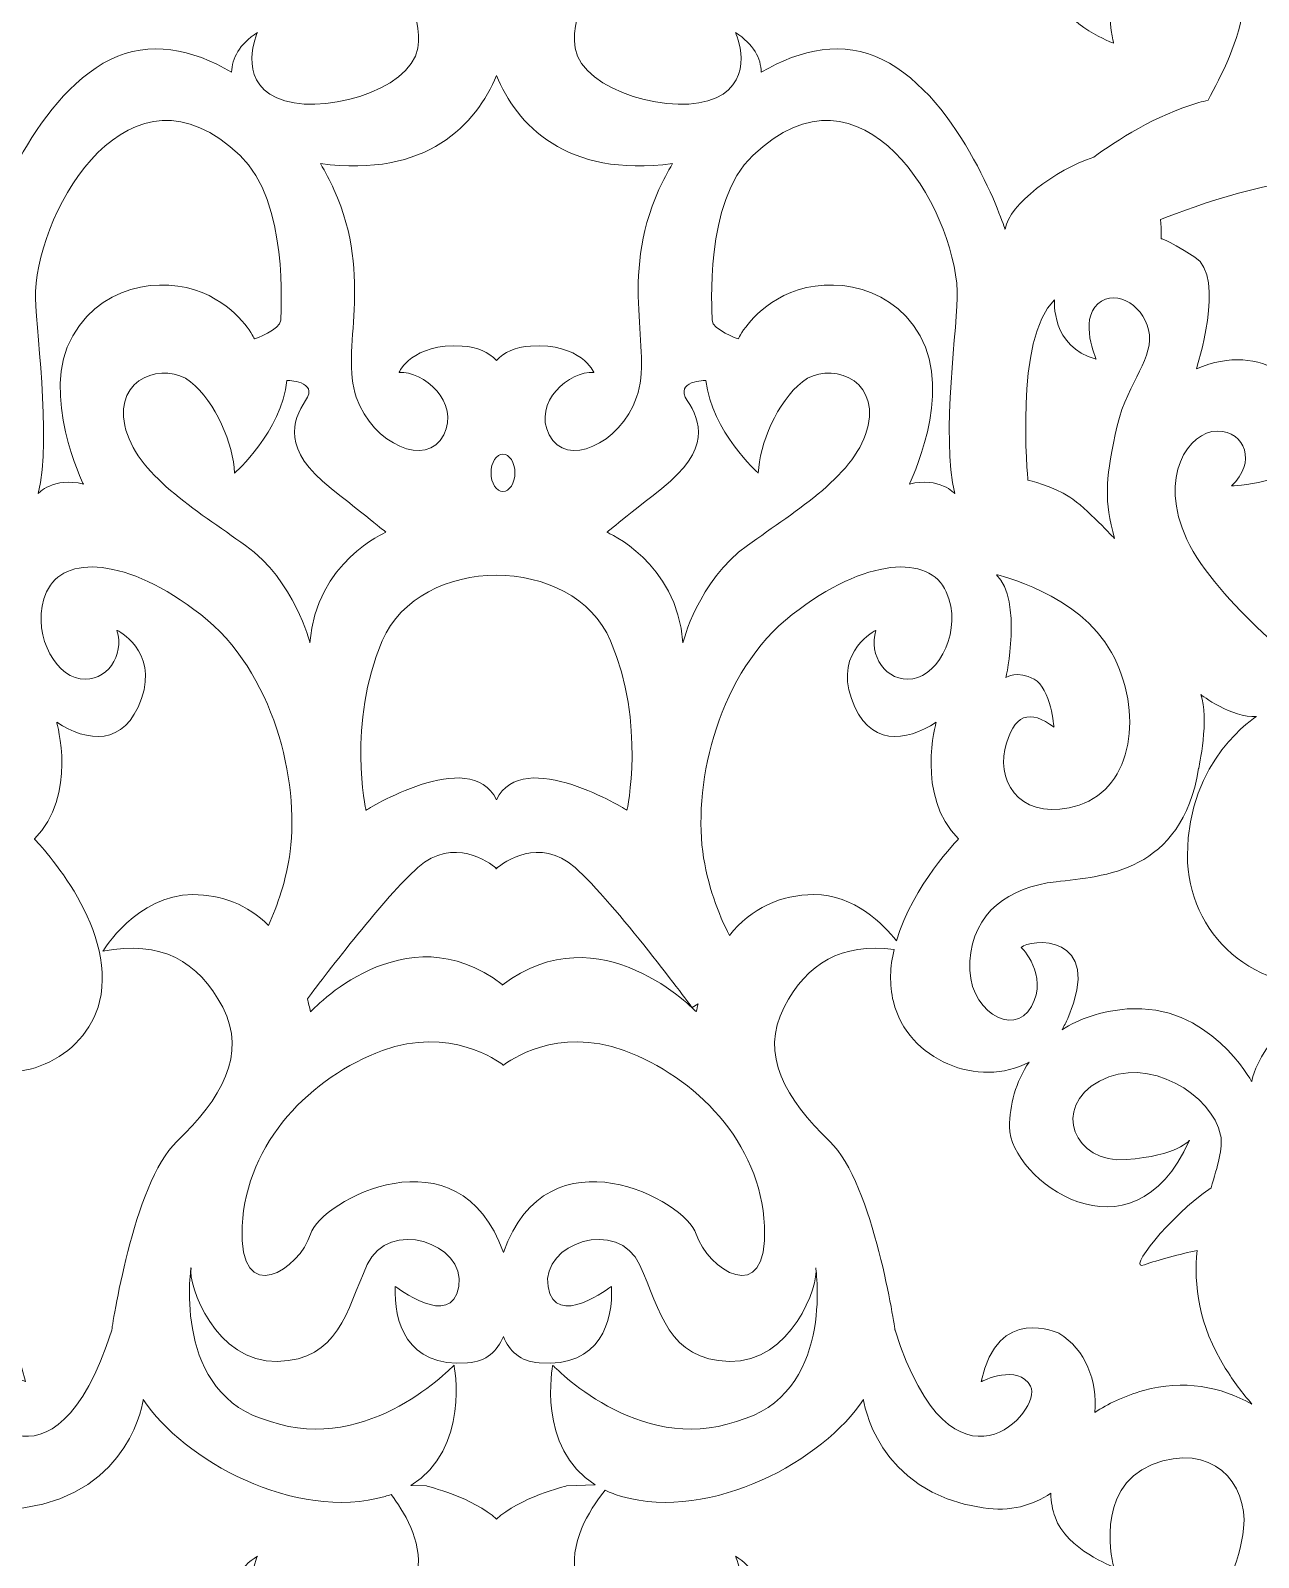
# Model space of a CAD drawing. Header units: centimetres. Extents: x -27.5 to -15.8, y -2.4 to 9.5.
# Drawn here: x -19.172 to -17.437, y 5.765 to 7.922 of the extents above; entities that cross this region are included whole.
import ezdxf

# ---------------------------------------------------------------- set-up
doc = ezdxf.new("R2010")
doc.units = ezdxf.units.CM
doc.header["$MEASUREMENT"] = 0
doc.layers.add('layer 1', color=7, linetype='Continuous')

msp = doc.modelspace()

# ---------------------------------------------------------------- linework, layer by layer
at = {"layer": 'layer 1', "color": 7, "lineweight": 9}
for points, knots in [([(-15.79741, -2.43716), (-15.79741, -2.43716), (-21.40076, -2.43716), (-21.40076, -2.43716), (-21.40076, -2.43716), (-21.40076, -2.43716), (-21.40076, 9.5), (-21.40076, 9.5), (-21.40076, 9.5), (-21.40076, 9.5), (-15.79741, 9.5), (-15.79741, 9.5), (-15.79741, 9.5), (-15.79741, 9.5), (-15.79741, -2.43716), (-15.79741, -2.43716)], [0, 0, 0, 0, 0.2, 0.2, 0.2, 0.2, 0.4, 0.4, 0.4, 0.4, 0.6, 0.6, 0.6, 0.6, 1, 1, 1, 1]), ([(-18.66862, 8.01401), (-18.6536, 7.99615), (-18.61714, 7.94689), (-18.62509, 7.89762), (-18.62509, 7.89762), (-18.63504, 7.83591), (-18.7669, 7.80064), (-18.82413, 7.82709), (-18.82413, 7.82709), (-18.88137, 7.85354), (-18.8515, 7.91967), (-18.8515, 7.91967), (-18.8515, 7.91967), (-18.87737, 7.90289), (-18.88739, 7.88329), (-18.88796, 7.86336), (-18.88796, 7.86336), (-18.94348, 7.89678), (-19.00474, 7.90842), (-19.0588, 7.88167), (-19.0588, 7.88167), (-19.17182, 7.82581), (-19.23227, 7.64186), (-19.23227, 7.64186), (-19.23227, 7.64186), (-19.2385, 7.67693), (-19.30256, 7.72515), (-19.35765, 7.74364), (-19.35765, 7.74364), (-19.38905, 7.76659), (-19.44534, 7.80308), (-19.50589, 7.82048), (-19.50589, 7.82048), (-19.51028, 7.82173), (-19.51467, 7.82292), (-19.51916, 7.82407), (-19.51916, 7.82407), (-19.53703, 7.85741), (-19.56453, 7.90998), (-19.56934, 7.95875), (-19.56934, 7.95875), (-19.57573, 8.02317), (-19.52384, 8.08237), (-19.43997, 8.04888), (-19.43997, 8.04888), (-19.3561, 8.01541), (-19.38564, 7.90453), (-19.38564, 7.90453), (-19.38564, 7.90453), (-19.38564, 7.90453), (-19.31954, 7.92808), (-19.30286, 7.97492), (-19.30286, 7.97492), (-19.29699, 7.99139), (-19.29456, 8.01381), (-19.29957, 8.03756), (-19.29957, 8.03756), (-19.27239, 8.00779), (-19.2323, 7.98962), (-19.18166, 7.99696), (-19.18166, 7.99696), (-19.02989, 8.01902), (-19.01269, 8.1503), (-19.01269, 8.1503), (-19.01269, 8.1503), (-18.95683, 8.06464), (-18.79785, 7.97711), (-18.67111, 8.01326), (-18.67111, 8.01326), (-18.67026, 8.0135), (-18.66945, 8.01376), (-18.66862, 8.01401)], [0, 0, 0, 0, 0.0526316, 0.0526316, 0.0526316, 0.0526316, 0.1052632, 0.1052632, 0.1052632, 0.1052632, 0.1578947, 0.1578947, 0.1578947, 0.1578947, 0.2105263, 0.2105263, 0.2105263, 0.2105263, 0.2631579, 0.2631579, 0.2631579, 0.2631579, 0.3157895, 0.3157895, 0.3157895, 0.3157895, 0.3684211, 0.3684211, 0.3684211, 0.3684211, 0.4210526, 0.4210526, 0.4210526, 0.4210526, 0.4736842, 0.4736842, 0.4736842, 0.4736842, 0.5263158, 0.5263158, 0.5263158, 0.5263158, 0.5789474, 0.5789474, 0.5789474, 0.5789474, 0.6315789, 0.6315789, 0.6315789, 0.6315789, 0.6842105, 0.6842105, 0.6842105, 0.6842105, 0.7368421, 0.7368421, 0.7368421, 0.7368421, 0.7894737, 0.7894737, 0.7894737, 0.7894737, 0.8421053, 0.8421053, 0.8421053, 0.8421053, 0.8947368, 0.8947368, 0.8947368, 0.8947368, 1, 1, 1, 1]), ([(-17.73061, 8.01806), (-17.73145, 8.00174), (-17.72899, 7.98679), (-17.72476, 7.97492), (-17.72476, 7.97492), (-17.70807, 7.92808), (-17.64199, 7.90453), (-17.64199, 7.90453), (-17.64199, 7.90453), (-17.64199, 7.90453), (-17.67151, 8.01541), (-17.58764, 8.04888), (-17.58764, 8.04888), (-17.50379, 8.08237), (-17.4519, 8.02317), (-17.45827, 7.95875), (-17.45827, 7.95875), (-17.4631, 7.90998), (-17.49057, 7.85741), (-17.50846, 7.82407), (-17.50846, 7.82407), (-17.51294, 7.82292), (-17.51736, 7.82173), (-17.52172, 7.82048), (-17.52172, 7.82048), (-17.5823, 7.80308), (-17.63855, 7.76659), (-17.66997, 7.74364), (-17.66997, 7.74364), (-17.72506, 7.72515), (-17.78909, 7.67693), (-17.79534, 7.64186), (-17.79534, 7.64186), (-17.79534, 7.64186), (-17.8558, 7.82581), (-17.96883, 7.88167), (-17.96883, 7.88167), (-18.02288, 7.90842), (-18.08413, 7.89678), (-18.13967, 7.86336), (-18.13967, 7.86336), (-18.14024, 7.88329), (-18.15026, 7.90289), (-18.17611, 7.91967), (-18.17611, 7.91967), (-18.17611, 7.91967), (-18.14626, 7.85354), (-18.20348, 7.82709), (-18.20348, 7.82709), (-18.26071, 7.80064), (-18.3926, 7.83591), (-18.40255, 7.89762), (-18.40255, 7.89762), (-18.41151, 7.9533), (-18.36379, 8.00896), (-18.35437, 8.01932), (-18.35437, 8.01932), (-18.34891, 8.01705), (-18.34311, 8.01502), (-18.33693, 8.01326), (-18.33693, 8.01326), (-18.21018, 7.97711), (-18.05121, 8.06464), (-17.99535, 8.1503), (-17.99535, 8.1503), (-17.99535, 8.1503), (-17.97815, 8.01902), (-17.82638, 7.99696), (-17.82638, 7.99696), (-17.78809, 7.99141), (-17.75583, 8.00045), (-17.73061, 8.01806)], [0, 0, 0, 0, 0.0526316, 0.0526316, 0.0526316, 0.0526316, 0.1052632, 0.1052632, 0.1052632, 0.1052632, 0.1578947, 0.1578947, 0.1578947, 0.1578947, 0.2105263, 0.2105263, 0.2105263, 0.2105263, 0.2631579, 0.2631579, 0.2631579, 0.2631579, 0.3157895, 0.3157895, 0.3157895, 0.3157895, 0.3684211, 0.3684211, 0.3684211, 0.3684211, 0.4210526, 0.4210526, 0.4210526, 0.4210526, 0.4736842, 0.4736842, 0.4736842, 0.4736842, 0.5263158, 0.5263158, 0.5263158, 0.5263158, 0.5789474, 0.5789474, 0.5789474, 0.5789474, 0.6315789, 0.6315789, 0.6315789, 0.6315789, 0.6842105, 0.6842105, 0.6842105, 0.6842105, 0.7368421, 0.7368421, 0.7368421, 0.7368421, 0.7894737, 0.7894737, 0.7894737, 0.7894737, 0.8421053, 0.8421053, 0.8421053, 0.8421053, 0.8947368, 0.8947368, 0.8947368, 0.8947368, 1, 1, 1, 1]), ([(-18.8185, 7.5132), (-18.81848, 7.52689), (-18.8068, 7.67973), (-18.87589, 7.7458), (-18.87589, 7.7458), (-19.03118, 7.89426), (-19.15997, 7.67243), (-19.16476, 7.55382), (-19.16476, 7.55382), (-19.16645, 7.51193), (-19.14112, 7.34733), (-19.16138, 7.26802), (-19.16138, 7.26802), (-19.16138, 7.26802), (-19.13944, 7.29197), (-19.09719, 7.28149), (-19.09719, 7.28149), (-19.09719, 7.28149), (-19.15969, 7.40867), (-19.11238, 7.49098), (-19.11238, 7.49098), (-19.0651, 7.57328), (-18.96881, 7.57328), (-18.91982, 7.54784), (-18.91982, 7.54784), (-18.87083, 7.52241), (-18.85563, 7.48649), (-18.85563, 7.48649), (-18.85563, 7.48649), (-18.85563, 7.48649), (-18.81854, 7.49951), (-18.8185, 7.5132)], [0, 0, 0, 0, 0.1111111, 0.1111111, 0.1111111, 0.1111111, 0.2222222, 0.2222222, 0.2222222, 0.2222222, 0.3333333, 0.3333333, 0.3333333, 0.3333333, 0.4444444, 0.4444444, 0.4444444, 0.4444444, 0.5555556, 0.5555556, 0.5555556, 0.5555556, 0.6666667, 0.6666667, 0.6666667, 0.6666667, 0.7777778, 0.7777778, 0.7777778, 0.7777778, 1, 1, 1, 1]), ([(-18.20911, 7.5132), (-18.20914, 7.52689), (-18.22083, 7.67973), (-18.15172, 7.7458), (-18.15172, 7.7458), (-17.99645, 7.89426), (-17.86765, 7.67243), (-17.86286, 7.55382), (-17.86286, 7.55382), (-17.8612, 7.51193), (-17.88651, 7.34733), (-17.86625, 7.26802), (-17.86625, 7.26802), (-17.86625, 7.26802), (-17.88821, 7.29197), (-17.93045, 7.28149), (-17.93045, 7.28149), (-17.93045, 7.28149), (-17.86792, 7.40867), (-17.91523, 7.49098), (-17.91523, 7.49098), (-17.96253, 7.57328), (-18.0588, 7.57328), (-18.10778, 7.54784), (-18.10778, 7.54784), (-18.1568, 7.52241), (-18.17198, 7.48649), (-18.17198, 7.48649), (-18.17198, 7.48649), (-18.17198, 7.48649), (-18.20908, 7.49951), (-18.20911, 7.5132)], [0, 0, 0, 0, 0.1111111, 0.1111111, 0.1111111, 0.1111111, 0.2222222, 0.2222222, 0.2222222, 0.2222222, 0.3333333, 0.3333333, 0.3333333, 0.3333333, 0.4444444, 0.4444444, 0.4444444, 0.4444444, 0.5555556, 0.5555556, 0.5555556, 0.5555556, 0.6666667, 0.6666667, 0.6666667, 0.6666667, 0.7777778, 0.7777778, 0.7777778, 0.7777778, 1, 1, 1, 1]), ([(-18.51382, 7.85892), (-18.54184, 7.78988), (-18.61219, 7.71391), (-18.76257, 7.73444), (-18.76257, 7.73444), (-18.75545, 7.72245), (-18.74902, 7.71019), (-18.74341, 7.69775), (-18.74341, 7.69775), (-18.68557, 7.56969), (-18.73552, 7.4719), (-18.71187, 7.40438), (-18.71187, 7.40438), (-18.68819, 7.33687), (-18.61197, 7.30427), (-18.58834, 7.35083), (-18.58834, 7.35083), (-18.56468, 7.39741), (-18.61723, 7.44164), (-18.6514, 7.4393), (-18.6514, 7.4393), (-18.6514, 7.4393), (-18.63301, 7.48122), (-18.56205, 7.47655), (-18.56205, 7.47655), (-18.54049, 7.47514), (-18.52478, 7.46749), (-18.5138, 7.4561), (-18.5138, 7.4561), (-18.50286, 7.46749), (-18.48712, 7.47514), (-18.46558, 7.47655), (-18.46558, 7.47655), (-18.39461, 7.48122), (-18.37623, 7.4393), (-18.37623, 7.4393), (-18.37623, 7.4393), (-18.4104, 7.44164), (-18.46295, 7.39741), (-18.4393, 7.35083), (-18.4393, 7.35083), (-18.41565, 7.30427), (-18.3394, 7.33687), (-18.31577, 7.40438), (-18.31577, 7.40438), (-18.2921, 7.4719), (-18.34205, 7.56969), (-18.28423, 7.69775), (-18.28423, 7.69775), (-18.27861, 7.71019), (-18.27218, 7.72245), (-18.26504, 7.73444), (-18.26504, 7.73444), (-18.41544, 7.71391), (-18.48579, 7.78988), (-18.51382, 7.85892)], [0, 0, 0, 0, 0.0666667, 0.0666667, 0.0666667, 0.0666667, 0.1333333, 0.1333333, 0.1333333, 0.1333333, 0.2, 0.2, 0.2, 0.2, 0.2666667, 0.2666667, 0.2666667, 0.2666667, 0.3333333, 0.3333333, 0.3333333, 0.3333333, 0.4, 0.4, 0.4, 0.4, 0.4666667, 0.4666667, 0.4666667, 0.4666667, 0.5333333, 0.5333333, 0.5333333, 0.5333333, 0.6, 0.6, 0.6, 0.6, 0.6666667, 0.6666667, 0.6666667, 0.6666667, 0.7333333, 0.7333333, 0.7333333, 0.7333333, 0.8, 0.8, 0.8, 0.8, 0.8666667, 0.8666667, 0.8666667, 0.8666667, 1, 1, 1, 1]), ([(-17.40801, 7.44034), (-17.43689, 7.45899), (-17.47763, 7.46471), (-17.52507, 7.44419), (-17.52507, 7.44419), (-17.52507, 7.44419), (-17.48258, 7.57436), (-17.52727, 7.60229), (-17.52727, 7.60229), (-17.57194, 7.63022), (-17.57457, 7.62791), (-17.57457, 7.62791), (-17.57457, 7.62791), (-17.57457, 7.62791), (-17.57434, 7.63933), (-17.57564, 7.65524), (-17.57564, 7.65524), (-17.52161, 7.6769), (-17.41869, 7.713), (-17.32645, 7.71592), (-17.32645, 7.71592), (-17.19397, 7.7201), (-17.00789, 7.65444), (-17.04573, 7.51754), (-17.04573, 7.51754), (-17.08358, 7.38062), (-17.26021, 7.38483), (-17.29962, 7.42115), (-17.29962, 7.42115), (-17.33905, 7.45746), (-17.31236, 7.54336), (-17.31236, 7.54336), (-17.31236, 7.54336), (-17.31236, 7.54336), (-17.39721, 7.51632), (-17.40801, 7.44034)], [0, 0, 0, 0, 0.1, 0.1, 0.1, 0.1, 0.2, 0.2, 0.2, 0.2, 0.3, 0.3, 0.3, 0.3, 0.4, 0.4, 0.4, 0.4, 0.5, 0.5, 0.5, 0.5, 0.6, 0.6, 0.6, 0.6, 0.7, 0.7, 0.7, 0.7, 0.8, 0.8, 0.8, 0.8, 1, 1, 1, 1]), ([(-17.76295, 7.2869), (-17.76295, 7.2869), (-17.78262, 7.48928), (-17.72551, 7.54162), (-17.72551, 7.54162), (-17.72551, 7.54162), (-17.73087, 7.47499), (-17.66661, 7.45778), (-17.66661, 7.45778), (-17.66661, 7.45778), (-17.69087, 7.51258), (-17.66419, 7.53621), (-17.66419, 7.53621), (-17.63752, 7.55984), (-17.59508, 7.53086), (-17.59144, 7.49217), (-17.59144, 7.49217), (-17.58779, 7.45352), (-17.6266, 7.4202), (-17.63993, 7.35145), (-17.63993, 7.35145), (-17.6533, 7.28271), (-17.65534, 7.26054), (-17.64059, 7.20433), (-17.64059, 7.20433), (-17.64059, 7.20433), (-17.68042, 7.24746), (-17.70402, 7.26315), (-17.70402, 7.26315), (-17.72763, 7.27884), (-17.76295, 7.2869), (-17.76295, 7.2869)], [0, 0, 0, 0, 0.1111111, 0.1111111, 0.1111111, 0.1111111, 0.2222222, 0.2222222, 0.2222222, 0.2222222, 0.3333333, 0.3333333, 0.3333333, 0.3333333, 0.4444444, 0.4444444, 0.4444444, 0.4444444, 0.5555556, 0.5555556, 0.5555556, 0.5555556, 0.6666667, 0.6666667, 0.6666667, 0.6666667, 0.7777778, 0.7777778, 0.7777778, 0.7777778, 1, 1, 1, 1]), ([(-18.6699, 7.21338), (-18.6699, 7.21338), (-18.76873, 7.17153), (-18.77731, 7.05734), (-18.77731, 7.05734), (-18.77731, 7.05734), (-18.79851, 7.14454), (-18.86852, 7.19484), (-18.86852, 7.19484), (-18.93854, 7.24513), (-19.02371, 7.29542), (-19.03884, 7.36414), (-19.03884, 7.36414), (-19.05397, 7.43288), (-18.98206, 7.45469), (-18.9461, 7.42617), (-18.9461, 7.42617), (-18.91015, 7.39769), (-18.88555, 7.33734), (-18.88365, 7.29711), (-18.88365, 7.29711), (-18.88365, 7.29711), (-18.81741, 7.35576), (-18.80984, 7.42786), (-18.80984, 7.42786), (-18.80984, 7.42786), (-18.76442, 7.42786), (-18.78336, 7.39936), (-18.78336, 7.39936), (-18.80227, 7.37085), (-18.81741, 7.33063), (-18.7474, 7.27531), (-18.7474, 7.27531), (-18.67739, 7.21998), (-18.6699, 7.21338), (-18.6699, 7.21338)], [0, 0, 0, 0, 0.1, 0.1, 0.1, 0.1, 0.2, 0.2, 0.2, 0.2, 0.3, 0.3, 0.3, 0.3, 0.4, 0.4, 0.4, 0.4, 0.5, 0.5, 0.5, 0.5, 0.6, 0.6, 0.6, 0.6, 0.7, 0.7, 0.7, 0.7, 0.8, 0.8, 0.8, 0.8, 1, 1, 1, 1]), ([(-18.35772, 7.21338), (-18.35772, 7.21338), (-18.2589, 7.17153), (-18.25031, 7.05734), (-18.25031, 7.05734), (-18.25031, 7.05734), (-18.22914, 7.14454), (-18.15911, 7.19484), (-18.15911, 7.19484), (-18.08909, 7.24513), (-18.00394, 7.29542), (-17.9888, 7.36414), (-17.9888, 7.36414), (-17.97366, 7.43288), (-18.04556, 7.45469), (-18.0815, 7.42617), (-18.0815, 7.42617), (-18.11747, 7.39769), (-18.14206, 7.33734), (-18.14397, 7.29711), (-18.14397, 7.29711), (-18.14397, 7.29711), (-18.21021, 7.35576), (-18.21779, 7.42786), (-18.21779, 7.42786), (-18.21779, 7.42786), (-18.2632, 7.42786), (-18.24427, 7.39936), (-18.24427, 7.39936), (-18.22535, 7.37085), (-18.21021, 7.33063), (-18.28024, 7.27531), (-18.28024, 7.27531), (-18.35024, 7.21998), (-18.35772, 7.21338), (-18.35772, 7.21338)], [0, 0, 0, 0, 0.1, 0.1, 0.1, 0.1, 0.2, 0.2, 0.2, 0.2, 0.3, 0.3, 0.3, 0.3, 0.4, 0.4, 0.4, 0.4, 0.5, 0.5, 0.5, 0.5, 0.6, 0.6, 0.6, 0.6, 0.7, 0.7, 0.7, 0.7, 0.8, 0.8, 0.8, 0.8, 1, 1, 1, 1]), ([(-16.91152, 7.21684), (-16.92846, 7.21443), (-16.94669, 7.21042), (-16.96621, 7.20465), (-16.96621, 7.20465), (-17.12089, 7.15898), (-17.12247, 7.04971), (-17.12247, 6.9698), (-17.12247, 6.9698), (-17.12247, 6.9698), (-17.22129, 7.06686), (-17.35664, 7.00787), (-17.35664, 7.00787), (-17.35664, 7.00787), (-17.49678, 7.11438), (-17.5384, 7.20324), (-17.5384, 7.20324), (-17.58004, 7.29207), (-17.53569, 7.35631), (-17.49552, 7.35631), (-17.49552, 7.35631), (-17.45538, 7.35631), (-17.44002, 7.31131), (-17.47544, 7.27892), (-17.47544, 7.27892), (-17.47544, 7.27892), (-17.38541, 7.27983), (-17.36603, 7.33497), (-17.36603, 7.33497), (-17.31323, 7.28464), (-17.22349, 7.25604), (-17.16449, 7.27595), (-17.16449, 7.27595), (-17.07825, 7.30507), (-17.01665, 7.42693), (-17.01665, 7.42693), (-17.01665, 7.42693), (-17.02929, 7.32178), (-16.9761, 7.24149), (-16.91152, 7.21684)], [0, 0, 0, 0, 0.0909091, 0.0909091, 0.0909091, 0.0909091, 0.1818182, 0.1818182, 0.1818182, 0.1818182, 0.2727273, 0.2727273, 0.2727273, 0.2727273, 0.3636364, 0.3636364, 0.3636364, 0.3636364, 0.4545455, 0.4545455, 0.4545455, 0.4545455, 0.5454545, 0.5454545, 0.5454545, 0.5454545, 0.6363636, 0.6363636, 0.6363636, 0.6363636, 0.7272727, 0.7272727, 0.7272727, 0.7272727, 0.8181818, 0.8181818, 0.8181818, 0.8181818, 1, 1, 1, 1]), ([(-18.50456, 7.27096), (-18.51386, 7.27096), (-18.52145, 7.28283), (-18.52145, 7.29738), (-18.52145, 7.29738), (-18.52145, 7.31191), (-18.51386, 7.32376), (-18.50456, 7.32376), (-18.50456, 7.32376), (-18.49526, 7.32376), (-18.48769, 7.31191), (-18.48769, 7.29738), (-18.48769, 7.29738), (-18.48769, 7.28283), (-18.49526, 7.27096), (-18.50456, 7.27096)], [0, 0, 0, 0, 0.2, 0.2, 0.2, 0.2, 0.4, 0.4, 0.4, 0.4, 0.6, 0.6, 0.6, 0.6, 1, 1, 1, 1]), ([(-19.33714, 5.95151), (-19.35746, 5.97137), (-19.38682, 5.98881), (-19.42807, 6.00046), (-19.42807, 6.00046), (-19.4841, 6.0163), (-19.53755, 6.00587), (-19.58091, 5.98145), (-19.58091, 5.98145), (-19.56773, 5.99648), (-19.55514, 6.01339), (-19.54336, 6.03228), (-19.54336, 6.03228), (-19.50525, 6.09339), (-19.49869, 6.14957), (-19.50366, 6.19856), (-19.50366, 6.19856), (-19.4806, 6.1933), (-19.44727, 6.18514), (-19.42929, 6.17807), (-19.42929, 6.17807), (-19.40229, 6.16741), (-19.46374, 6.24616), (-19.52326, 6.28686), (-19.52326, 6.28686), (-19.53254, 6.31779), (-19.54057, 6.34305), (-19.53687, 6.36139), (-19.53687, 6.36139), (-19.52544, 6.4177), (-19.43419, 6.47543), (-19.36573, 6.43789), (-19.36573, 6.43789), (-19.29731, 6.40036), (-19.32989, 6.32097), (-19.40322, 6.32675), (-19.40322, 6.32675), (-19.47655, 6.33254), (-19.49283, 6.35418), (-19.49283, 6.35418), (-19.49283, 6.35418), (-19.41137, 6.17085), (-19.23863, 6.29931), (-19.23863, 6.37295), (-19.23863, 6.37295), (-19.23863, 6.40385), (-19.24744, 6.43655), (-19.26625, 6.46474), (-19.26625, 6.46474), (-19.19553, 6.42632), (-19.09481, 6.46722), (-19.07451, 6.55009), (-19.07451, 6.55009), (-19.04782, 6.65925), (-19.16656, 6.77993), (-19.16656, 6.77993), (-19.16656, 6.77993), (-19.10506, 6.8414), (-19.13503, 6.94479), (-19.13503, 6.94479), (-19.13503, 6.94479), (-19.09245, 6.91685), (-19.03884, 6.90986), (-19.01518, 6.97831), (-19.01518, 6.97831), (-18.99152, 7.04677), (-19.04987, 7.07471), (-19.04987, 7.07471), (-19.04987, 7.07471), (-19.03884, 7.03978), (-19.06405, 7.00065), (-19.10191, 7.00624), (-19.10191, 7.00624), (-19.13977, 7.01183), (-19.17287, 7.07609), (-19.14921, 7.1292), (-19.14921, 7.1292), (-19.12556, 7.18225), (-19.03566, 7.17807), (-18.93158, 7.09706), (-18.93158, 7.09706), (-18.8275, 7.01603), (-18.79235, 6.86133), (-18.80525, 6.76239), (-18.80525, 6.76239), (-18.81052, 6.72177), (-18.82304, 6.68597), (-18.83598, 6.65786), (-18.83598, 6.65786), (-18.86522, 6.68712), (-18.90198, 6.70126), (-18.94276, 6.70126), (-18.94276, 6.70126), (-19.02159, 6.70126), (-19.06969, 6.62142), (-19.06969, 6.62142), (-19.06969, 6.62142), (-18.98758, 6.63686), (-18.93534, 6.60818), (-18.9005, 6.54208), (-18.9005, 6.54208), (-18.86566, 6.47596), (-18.90299, 6.41203), (-18.96518, 6.35251), (-18.96518, 6.35251), (-19.02739, 6.29299), (-19.05724, 6.08582), (-19.05724, 6.08582), (-19.05724, 6.08582), (-19.13936, 5.82794), (-19.26625, 5.97342), (-19.24883, 6.00648), (-19.24883, 6.00648), (-19.23141, 6.03953), (-19.17918, 6.01309), (-19.17918, 6.01309), (-19.17918, 6.01309), (-19.20156, 6.12328), (-19.28866, 6.08142), (-19.28866, 6.08142), (-19.28866, 6.08142), (-19.33234, 6.05498), (-19.34678, 6.00187), (-19.33714, 5.95151)], [0, 0, 0, 0, 0.03125, 0.03125, 0.03125, 0.03125, 0.0625, 0.0625, 0.0625, 0.0625, 0.09375, 0.09375, 0.09375, 0.09375, 0.125, 0.125, 0.125, 0.125, 0.15625, 0.15625, 0.15625, 0.15625, 0.1875, 0.1875, 0.1875, 0.1875, 0.21875, 0.21875, 0.21875, 0.21875, 0.25, 0.25, 0.25, 0.25, 0.28125, 0.28125, 0.28125, 0.28125, 0.3125, 0.3125, 0.3125, 0.3125, 0.34375, 0.34375, 0.34375, 0.34375, 0.375, 0.375, 0.375, 0.375, 0.40625, 0.40625, 0.40625, 0.40625, 0.4375, 0.4375, 0.4375, 0.4375, 0.46875, 0.46875, 0.46875, 0.46875, 0.5, 0.5, 0.5, 0.5, 0.53125, 0.53125, 0.53125, 0.53125, 0.5625, 0.5625, 0.5625, 0.5625, 0.59375, 0.59375, 0.59375, 0.59375, 0.625, 0.625, 0.625, 0.625, 0.65625, 0.65625, 0.65625, 0.65625, 0.6875, 0.6875, 0.6875, 0.6875, 0.71875, 0.71875, 0.71875, 0.71875, 0.75, 0.75, 0.75, 0.75, 0.78125, 0.78125, 0.78125, 0.78125, 0.8125, 0.8125, 0.8125, 0.8125, 0.84375, 0.84375, 0.84375, 0.84375, 0.875, 0.875, 0.875, 0.875, 0.90625, 0.90625, 0.90625, 0.90625, 0.9375, 0.9375, 0.9375, 0.9375, 1, 1, 1, 1]), ([(-18.67508, 7.0598), (-18.725, 6.94337), (-18.69819, 6.82044), (-18.69819, 6.82044), (-18.69819, 6.82044), (-18.69819, 6.82044), (-18.55149, 6.91249), (-18.5138, 6.83539), (-18.5138, 6.83539), (-18.47612, 6.91249), (-18.32943, 6.82044), (-18.32943, 6.82044), (-18.32943, 6.82044), (-18.32943, 6.82044), (-18.30262, 6.94337), (-18.35255, 7.0598), (-18.35255, 7.0598), (-18.40572, 7.18376), (-18.6221, 7.18326), (-18.67508, 7.0598)], [0, 0, 0, 0, 0.1666667, 0.1666667, 0.1666667, 0.1666667, 0.3333333, 0.3333333, 0.3333333, 0.3333333, 0.5, 0.5, 0.5, 0.5, 0.6666667, 0.6666667, 0.6666667, 0.6666667, 1, 1, 1, 1]), ([(-17.94881, 6.63609), (-17.96699, 6.65914), (-18.00801, 6.70126), (-18.06527, 6.70126), (-18.06527, 6.70126), (-18.11222, 6.70126), (-18.15379, 6.68252), (-18.18473, 6.64361), (-18.18473, 6.64361), (-18.19989, 6.67338), (-18.21616, 6.71454), (-18.22238, 6.76239), (-18.22238, 6.76239), (-18.23528, 6.86133), (-18.20012, 7.01603), (-18.09602, 7.09706), (-18.09602, 7.09706), (-17.99194, 7.17807), (-17.90205, 7.18225), (-17.87838, 7.1292), (-17.87838, 7.1292), (-17.85475, 7.07609), (-17.88786, 7.01183), (-17.9257, 7.00624), (-17.9257, 7.00624), (-17.96356, 7.00065), (-17.9888, 7.03978), (-17.97775, 7.07471), (-17.97775, 7.07471), (-17.97775, 7.07471), (-18.0361, 7.04677), (-18.01243, 6.97831), (-18.01243, 6.97831), (-17.9888, 6.90986), (-17.93518, 6.91685), (-17.8926, 6.94479), (-17.8926, 6.94479), (-17.8926, 6.94479), (-17.92255, 6.8414), (-17.86104, 6.77993), (-17.86104, 6.77993), (-17.86104, 6.77993), (-17.92562, 6.7143), (-17.94881, 6.63609)], [0, 0, 0, 0, 0.0833333, 0.0833333, 0.0833333, 0.0833333, 0.1666667, 0.1666667, 0.1666667, 0.1666667, 0.25, 0.25, 0.25, 0.25, 0.3333333, 0.3333333, 0.3333333, 0.3333333, 0.4166667, 0.4166667, 0.4166667, 0.4166667, 0.5, 0.5, 0.5, 0.5, 0.5833333, 0.5833333, 0.5833333, 0.5833333, 0.6666667, 0.6666667, 0.6666667, 0.6666667, 0.75, 0.75, 0.75, 0.75, 0.8333333, 0.8333333, 0.8333333, 0.8333333, 1, 1, 1, 1]), ([(-17.79402, 7.0083), (-17.79402, 7.0083), (-17.77042, 7.11679), (-17.80731, 7.15339), (-17.80731, 7.15339), (-17.80731, 7.15339), (-17.69075, 7.12724), (-17.64502, 7.04359), (-17.64502, 7.04359), (-17.59925, 6.95994), (-17.61403, 6.85277), (-17.69075, 6.82792), (-17.69075, 6.82792), (-17.76746, 6.80311), (-17.80731, 6.85538), (-17.7955, 6.90635), (-17.7955, 6.90635), (-17.78369, 6.95734), (-17.76008, 6.96385), (-17.72613, 6.93771), (-17.72613, 6.93771), (-17.72613, 6.93771), (-17.73058, 6.9926), (-17.75417, 7.00568), (-17.75417, 7.00568), (-17.77779, 7.01875), (-17.79402, 7.0083), (-17.79402, 7.0083)], [0, 0, 0, 0, 0.125, 0.125, 0.125, 0.125, 0.25, 0.25, 0.25, 0.25, 0.375, 0.375, 0.375, 0.375, 0.5, 0.5, 0.5, 0.5, 0.625, 0.625, 0.625, 0.625, 0.75, 0.75, 0.75, 0.75, 1, 1, 1, 1]), ([(-17.71487, 6.51041), (-17.71188, 6.51543), (-17.70914, 6.52078), (-17.70668, 6.52645), (-17.70668, 6.52645), (-17.65327, 6.64833), (-17.76211, 6.63923), (-17.77238, 6.62651), (-17.77238, 6.62651), (-17.77238, 6.62651), (-17.73322, 6.58835), (-17.75809, 6.54318), (-17.75809, 6.54318), (-17.78297, 6.49799), (-17.85016, 6.53766), (-17.84518, 6.60709), (-17.84518, 6.60709), (-17.84021, 6.67652), (-17.79044, 6.71179), (-17.72326, 6.7195), (-17.72326, 6.7195), (-17.65608, 6.72722), (-17.54648, 6.73202), (-17.52185, 6.87937), (-17.52185, 6.87937), (-17.52185, 6.87937), (-17.50623, 6.95176), (-17.51883, 6.98388), (-17.51883, 6.98388), (-17.51883, 6.98388), (-17.47469, 6.95036), (-17.43998, 6.95316), (-17.43998, 6.95316), (-17.43998, 6.95316), (-17.53778, 6.89217), (-17.53778, 6.7571), (-17.53778, 6.7571), (-17.53778, 6.64648), (-17.44357, 6.55668), (-17.31716, 6.57505), (-17.31716, 6.57505), (-17.43701, 6.51033), (-17.44686, 6.43697), (-17.44686, 6.43697), (-17.44686, 6.43697), (-17.44686, 6.43697), (-17.50701, 6.54923), (-17.62301, 6.53971), (-17.62301, 6.53971), (-17.66025, 6.53667), (-17.69069, 6.52597), (-17.71487, 6.51041)], [0, 0, 0, 0, 0.0714286, 0.0714286, 0.0714286, 0.0714286, 0.1428571, 0.1428571, 0.1428571, 0.1428571, 0.2142857, 0.2142857, 0.2142857, 0.2142857, 0.2857143, 0.2857143, 0.2857143, 0.2857143, 0.3571429, 0.3571429, 0.3571429, 0.3571429, 0.4285714, 0.4285714, 0.4285714, 0.4285714, 0.5, 0.5, 0.5, 0.5, 0.5714286, 0.5714286, 0.5714286, 0.5714286, 0.6428571, 0.6428571, 0.6428571, 0.6428571, 0.7142857, 0.7142857, 0.7142857, 0.7142857, 0.7857143, 0.7857143, 0.7857143, 0.7857143, 0.8571429, 0.8571429, 0.8571429, 0.8571429, 1, 1, 1, 1]), ([(-18.22899, 6.54678), (-18.22989, 6.54313), (-18.23072, 6.53944), (-18.2315, 6.53567), (-18.2315, 6.53567), (-18.2315, 6.53567), (-18.36743, 6.67922), (-18.50551, 6.5735), (-18.50551, 6.5735), (-18.50551, 6.5735), (-18.50553, 6.57433), (-18.50553, 6.57433), (-18.50553, 6.57433), (-18.64376, 6.68066), (-18.77653, 6.53567), (-18.77653, 6.53567), (-18.77653, 6.53567), (-18.77786, 6.54201), (-18.77931, 6.54813), (-18.78088, 6.55409), (-18.78088, 6.55409), (-18.75328, 6.59084), (-18.67082, 6.69876), (-18.62479, 6.73955), (-18.62479, 6.73955), (-18.57429, 6.78428), (-18.52378, 6.74656), (-18.51457, 6.73892), (-18.51457, 6.73892), (-18.51457, 6.73892), (-18.51454, 6.73763), (-18.51454, 6.73763), (-18.51454, 6.73763), (-18.51454, 6.73763), (-18.51428, 6.73788), (-18.5138, 6.73829), (-18.5138, 6.73829), (-18.51333, 6.73788), (-18.51308, 6.73763), (-18.51308, 6.73763), (-18.51308, 6.73763), (-18.51308, 6.73763), (-18.51306, 6.73892), (-18.51306, 6.73892), (-18.51306, 6.73892), (-18.50385, 6.74655), (-18.45335, 6.78429), (-18.40282, 6.73955), (-18.40282, 6.73955), (-18.34698, 6.69005), (-18.23742, 6.54163), (-18.23742, 6.54163), (-18.23742, 6.54163), (-18.23742, 6.54163), (-18.22899, 6.54678), (-18.22899, 6.54678)], [0, 0, 0, 0, 0.0666667, 0.0666667, 0.0666667, 0.0666667, 0.1333333, 0.1333333, 0.1333333, 0.1333333, 0.2, 0.2, 0.2, 0.2, 0.2666667, 0.2666667, 0.2666667, 0.2666667, 0.3333333, 0.3333333, 0.3333333, 0.3333333, 0.4, 0.4, 0.4, 0.4, 0.4666667, 0.4666667, 0.4666667, 0.4666667, 0.5333333, 0.5333333, 0.5333333, 0.5333333, 0.6, 0.6, 0.6, 0.6, 0.6666667, 0.6666667, 0.6666667, 0.6666667, 0.7333333, 0.7333333, 0.7333333, 0.7333333, 0.8, 0.8, 0.8, 0.8, 0.8666667, 0.8666667, 0.8666667, 0.8666667, 1, 1, 1, 1]), ([(-17.44671, 5.98145), (-17.49008, 6.00587), (-17.54353, 6.0163), (-17.59955, 6.00046), (-17.59955, 6.00046), (-17.62779, 5.99248), (-17.65046, 5.98179), (-17.66847, 5.96947), (-17.66847, 5.96947), (-17.66507, 6.01407), (-17.68088, 6.05812), (-17.71939, 6.08142), (-17.71939, 6.08142), (-17.71939, 6.08142), (-17.80646, 6.12328), (-17.82887, 6.01309), (-17.82887, 6.01309), (-17.82887, 6.01309), (-17.77662, 6.03953), (-17.7592, 6.00648), (-17.7592, 6.00648), (-17.74178, 5.97342), (-17.86868, 5.82794), (-17.95078, 6.08582), (-17.95078, 6.08582), (-17.95078, 6.08582), (-17.98065, 6.29299), (-18.04284, 6.35251), (-18.04284, 6.35251), (-18.10506, 6.41203), (-18.14237, 6.47596), (-18.10754, 6.54208), (-18.10754, 6.54208), (-18.07471, 6.60443), (-18.02637, 6.63343), (-17.95213, 6.62362), (-17.95213, 6.62362), (-17.95777, 6.59952), (-17.95907, 6.57451), (-17.95309, 6.55009), (-17.95309, 6.55009), (-17.93283, 6.46722), (-17.83208, 6.42632), (-17.76139, 6.46474), (-17.76139, 6.46474), (-17.78016, 6.43655), (-17.78898, 6.40385), (-17.78898, 6.37295), (-17.78898, 6.37295), (-17.78898, 6.29931), (-17.61625, 6.17085), (-17.53477, 6.35418), (-17.53477, 6.35418), (-17.53477, 6.35418), (-17.55107, 6.33254), (-17.62439, 6.32675), (-17.62439, 6.32675), (-17.69773, 6.32097), (-17.73033, 6.40036), (-17.66187, 6.43789), (-17.66187, 6.43789), (-17.59342, 6.47543), (-17.50217, 6.4177), (-17.49077, 6.36139), (-17.49077, 6.36139), (-17.48706, 6.34305), (-17.49509, 6.31779), (-17.50437, 6.28686), (-17.50437, 6.28686), (-17.56387, 6.24616), (-17.62533, 6.16741), (-17.59834, 6.17807), (-17.59834, 6.17807), (-17.58035, 6.18514), (-17.54702, 6.1933), (-17.52396, 6.19856), (-17.52396, 6.19856), (-17.52891, 6.14957), (-17.52236, 6.09339), (-17.48426, 6.03228), (-17.48426, 6.03228), (-17.47248, 6.01339), (-17.4599, 5.99649), (-17.44671, 5.98145)], [0, 0, 0, 0, 0.0454545, 0.0454545, 0.0454545, 0.0454545, 0.0909091, 0.0909091, 0.0909091, 0.0909091, 0.1363636, 0.1363636, 0.1363636, 0.1363636, 0.1818182, 0.1818182, 0.1818182, 0.1818182, 0.2272727, 0.2272727, 0.2272727, 0.2272727, 0.2727273, 0.2727273, 0.2727273, 0.2727273, 0.3181818, 0.3181818, 0.3181818, 0.3181818, 0.3636364, 0.3636364, 0.3636364, 0.3636364, 0.4090909, 0.4090909, 0.4090909, 0.4090909, 0.4545455, 0.4545455, 0.4545455, 0.4545455, 0.5, 0.5, 0.5, 0.5, 0.5454545, 0.5454545, 0.5454545, 0.5454545, 0.5909091, 0.5909091, 0.5909091, 0.5909091, 0.6363636, 0.6363636, 0.6363636, 0.6363636, 0.6818182, 0.6818182, 0.6818182, 0.6818182, 0.7272727, 0.7272727, 0.7272727, 0.7272727, 0.7727273, 0.7727273, 0.7727273, 0.7727273, 0.8181818, 0.8181818, 0.8181818, 0.8181818, 0.8636364, 0.8636364, 0.8636364, 0.8636364, 0.9090909, 0.9090909, 0.9090909, 0.9090909, 1, 1, 1, 1]), ([(-18.50435, 6.46043), (-18.50435, 6.46043), (-18.50371, 6.46042), (-18.50371, 6.46042), (-18.50371, 6.46042), (-18.49661, 6.46588), (-18.42804, 6.51593), (-18.33336, 6.48088), (-18.33336, 6.48088), (-18.23332, 6.44383), (-18.14056, 6.35198), (-18.13512, 6.23276), (-18.13512, 6.23276), (-18.12966, 6.11352), (-18.21696, 6.17314), (-18.2315, 6.22148), (-18.2315, 6.22148), (-18.24591, 6.26925), (-18.44156, 6.37368), (-18.50402, 6.19549), (-18.50402, 6.19549), (-18.56647, 6.37368), (-18.76215, 6.26925), (-18.77653, 6.22148), (-18.77653, 6.22148), (-18.79108, 6.17314), (-18.87837, 6.11352), (-18.87293, 6.23276), (-18.87293, 6.23276), (-18.86746, 6.35198), (-18.7747, 6.44383), (-18.67469, 6.48088), (-18.67469, 6.48088), (-18.58009, 6.51592), (-18.51155, 6.466), (-18.50435, 6.46043)], [0, 0, 0, 0, 0.1, 0.1, 0.1, 0.1, 0.2, 0.2, 0.2, 0.2, 0.3, 0.3, 0.3, 0.3, 0.4, 0.4, 0.4, 0.4, 0.5, 0.5, 0.5, 0.5, 0.6, 0.6, 0.6, 0.6, 0.7, 0.7, 0.7, 0.7, 0.8, 0.8, 0.8, 0.8, 1, 1, 1, 1]), ([(-18.37433, 5.86714), (-18.37433, 5.86714), (-18.41497, 5.86569), (-18.41497, 5.86569), (-18.41497, 5.86569), (-18.41497, 5.86569), (-18.48286, 5.84872), (-18.5138, 5.81865), (-18.5138, 5.81865), (-18.54477, 5.84872), (-18.61264, 5.86569), (-18.61264, 5.86569), (-18.61264, 5.86569), (-18.61264, 5.86569), (-18.63474, 5.86648), (-18.63474, 5.86648), (-18.63474, 5.86648), (-18.55045, 5.91798), (-18.57367, 6.03634), (-18.57367, 6.03634), (-18.57367, 6.03634), (-18.57367, 6.03634), (-18.6939, 5.90845), (-18.83322, 5.95694), (-18.83322, 5.95694), (-18.97257, 5.99341), (-18.94532, 6.17305), (-18.94529, 6.17396), (-18.94529, 6.17396), (-18.95025, 6.14975), (-18.91044, 6.03953), (-18.82335, 6.04173), (-18.82335, 6.04173), (-18.73627, 6.04392), (-18.72631, 6.11227), (-18.69645, 6.17838), (-18.69645, 6.17838), (-18.6666, 6.24452), (-18.55713, 6.20927), (-18.56708, 6.14753), (-18.56708, 6.14753), (-18.57703, 6.08582), (-18.65665, 6.14753), (-18.65665, 6.14753), (-18.65665, 6.14753), (-18.65915, 6.09903), (-18.64172, 6.0329), (-18.55463, 6.03953), (-18.55463, 6.03953), (-18.52763, 6.04158), (-18.5123, 6.05675), (-18.50402, 6.07669), (-18.50402, 6.07669), (-18.4957, 6.05675), (-18.4804, 6.04158), (-18.4534, 6.03953), (-18.4534, 6.03953), (-18.36632, 6.0329), (-18.34889, 6.09903), (-18.35138, 6.14753), (-18.35138, 6.14753), (-18.35138, 6.14753), (-18.43101, 6.08582), (-18.44097, 6.14753), (-18.44097, 6.14753), (-18.45093, 6.20927), (-18.34144, 6.24452), (-18.31156, 6.17838), (-18.31156, 6.17838), (-18.28172, 6.11227), (-18.27177, 6.04392), (-18.18467, 6.04173), (-18.18467, 6.04173), (-18.09758, 6.03953), (-18.05777, 6.14975), (-18.06275, 6.17396), (-18.06275, 6.17396), (-18.06271, 6.17305), (-18.03548, 5.99341), (-18.1748, 5.95694), (-18.1748, 5.95694), (-18.31414, 5.90845), (-18.43433, 6.03634), (-18.43433, 6.03634), (-18.43433, 6.03634), (-18.43433, 6.03634), (-18.45738, 5.91898), (-18.37433, 5.86714)], [0, 0, 0, 0, 0.0434783, 0.0434783, 0.0434783, 0.0434783, 0.0869565, 0.0869565, 0.0869565, 0.0869565, 0.1304348, 0.1304348, 0.1304348, 0.1304348, 0.173913, 0.173913, 0.173913, 0.173913, 0.2173913, 0.2173913, 0.2173913, 0.2173913, 0.2608696, 0.2608696, 0.2608696, 0.2608696, 0.3043478, 0.3043478, 0.3043478, 0.3043478, 0.3478261, 0.3478261, 0.3478261, 0.3478261, 0.3913043, 0.3913043, 0.3913043, 0.3913043, 0.4347826, 0.4347826, 0.4347826, 0.4347826, 0.4782609, 0.4782609, 0.4782609, 0.4782609, 0.5217391, 0.5217391, 0.5217391, 0.5217391, 0.5652174, 0.5652174, 0.5652174, 0.5652174, 0.6086957, 0.6086957, 0.6086957, 0.6086957, 0.6521739, 0.6521739, 0.6521739, 0.6521739, 0.6956522, 0.6956522, 0.6956522, 0.6956522, 0.7391304, 0.7391304, 0.7391304, 0.7391304, 0.7826087, 0.7826087, 0.7826087, 0.7826087, 0.826087, 0.826087, 0.826087, 0.826087, 0.8695652, 0.8695652, 0.8695652, 0.8695652, 0.9130435, 0.9130435, 0.9130435, 0.9130435, 1, 1, 1, 1]), ([(-18.66268, 5.85349), (-18.64579, 5.83166), (-18.61805, 5.78807), (-18.62509, 5.74447), (-18.62509, 5.74447), (-18.63504, 5.68276), (-18.7669, 5.64749), (-18.82413, 5.67394), (-18.82413, 5.67394), (-18.88137, 5.70039), (-18.8515, 5.76652), (-18.8515, 5.76652), (-18.8515, 5.76652), (-18.87737, 5.74974), (-18.88739, 5.73015), (-18.88796, 5.71022), (-18.88796, 5.71022), (-18.94348, 5.74363), (-19.00474, 5.75528), (-19.0588, 5.72853), (-19.0588, 5.72853), (-19.17182, 5.67267), (-19.23227, 5.48871), (-19.23227, 5.48871), (-19.23227, 5.48871), (-19.2385, 5.52378), (-19.30256, 5.572), (-19.35765, 5.59049), (-19.35765, 5.59049), (-19.38905, 5.61344), (-19.44534, 5.64993), (-19.50589, 5.66733), (-19.50589, 5.66733), (-19.51028, 5.66858), (-19.51467, 5.66978), (-19.51916, 5.67092), (-19.51916, 5.67092), (-19.53703, 5.70427), (-19.56453, 5.75683), (-19.56934, 5.80561), (-19.56934, 5.80561), (-19.57573, 5.87002), (-19.52384, 5.92922), (-19.43997, 5.89573), (-19.43997, 5.89573), (-19.3561, 5.86227), (-19.38564, 5.75139), (-19.38564, 5.75139), (-19.38564, 5.75139), (-19.38564, 5.75139), (-19.31954, 5.77493), (-19.30286, 5.82177), (-19.30286, 5.82177), (-19.29793, 5.83561), (-19.29541, 5.85362), (-19.29771, 5.87311), (-19.29771, 5.87311), (-19.27058, 5.84453), (-19.23115, 5.82734), (-19.18166, 5.83453), (-19.18166, 5.83453), (-19.02989, 5.85658), (-19.01269, 5.98787), (-19.01269, 5.98787), (-19.01269, 5.98787), (-18.95683, 5.9022), (-18.79785, 5.81468), (-18.67111, 5.85082), (-18.67111, 5.85082), (-18.66821, 5.85165), (-18.66542, 5.85255), (-18.66268, 5.85349)], [0, 0, 0, 0, 0.0526316, 0.0526316, 0.0526316, 0.0526316, 0.1052632, 0.1052632, 0.1052632, 0.1052632, 0.1578947, 0.1578947, 0.1578947, 0.1578947, 0.2105263, 0.2105263, 0.2105263, 0.2105263, 0.2631579, 0.2631579, 0.2631579, 0.2631579, 0.3157895, 0.3157895, 0.3157895, 0.3157895, 0.3684211, 0.3684211, 0.3684211, 0.3684211, 0.4210526, 0.4210526, 0.4210526, 0.4210526, 0.4736842, 0.4736842, 0.4736842, 0.4736842, 0.5263158, 0.5263158, 0.5263158, 0.5263158, 0.5789474, 0.5789474, 0.5789474, 0.5789474, 0.6315789, 0.6315789, 0.6315789, 0.6315789, 0.6842105, 0.6842105, 0.6842105, 0.6842105, 0.7368421, 0.7368421, 0.7368421, 0.7368421, 0.7894737, 0.7894737, 0.7894737, 0.7894737, 0.8421053, 0.8421053, 0.8421053, 0.8421053, 0.8947368, 0.8947368, 0.8947368, 0.8947368, 1, 1, 1, 1]), ([(-17.73075, 5.85552), (-17.73044, 5.84287), (-17.72817, 5.83133), (-17.72476, 5.82177), (-17.72476, 5.82177), (-17.70807, 5.77493), (-17.64199, 5.75139), (-17.64199, 5.75139), (-17.64199, 5.75139), (-17.64199, 5.75139), (-17.67151, 5.86227), (-17.58764, 5.89573), (-17.58764, 5.89573), (-17.50379, 5.92922), (-17.4519, 5.87002), (-17.45827, 5.80561), (-17.45827, 5.80561), (-17.4631, 5.75683), (-17.49057, 5.70427), (-17.50846, 5.67092), (-17.50846, 5.67092), (-17.51294, 5.66978), (-17.51736, 5.66858), (-17.52172, 5.66733), (-17.52172, 5.66733), (-17.5823, 5.64993), (-17.63855, 5.61344), (-17.66997, 5.59049), (-17.66997, 5.59049), (-17.72506, 5.572), (-17.78909, 5.52378), (-17.79534, 5.48871), (-17.79534, 5.48871), (-17.79534, 5.48871), (-17.8558, 5.67267), (-17.96883, 5.72853), (-17.96883, 5.72853), (-18.02288, 5.75528), (-18.08413, 5.74363), (-18.13967, 5.71022), (-18.13967, 5.71022), (-18.14024, 5.73015), (-18.15026, 5.74974), (-18.17611, 5.76652), (-18.17611, 5.76652), (-18.17611, 5.76652), (-18.14626, 5.70039), (-18.20348, 5.67394), (-18.20348, 5.67394), (-18.26071, 5.64749), (-18.3926, 5.68276), (-18.40255, 5.74447), (-18.40255, 5.74447), (-18.41028, 5.7925), (-18.37583, 5.84052), (-18.36017, 5.85946), (-18.36017, 5.85946), (-18.35307, 5.85613), (-18.34535, 5.85322), (-18.33693, 5.85082), (-18.33693, 5.85082), (-18.21018, 5.81468), (-18.05121, 5.9022), (-17.99535, 5.98787), (-17.99535, 5.98787), (-17.99535, 5.98787), (-17.97815, 5.85658), (-17.82638, 5.83453), (-17.82638, 5.83453), (-17.78816, 5.82898), (-17.75595, 5.83798), (-17.73075, 5.85552)], [0, 0, 0, 0, 0.0526316, 0.0526316, 0.0526316, 0.0526316, 0.1052632, 0.1052632, 0.1052632, 0.1052632, 0.1578947, 0.1578947, 0.1578947, 0.1578947, 0.2105263, 0.2105263, 0.2105263, 0.2105263, 0.2631579, 0.2631579, 0.2631579, 0.2631579, 0.3157895, 0.3157895, 0.3157895, 0.3157895, 0.3684211, 0.3684211, 0.3684211, 0.3684211, 0.4210526, 0.4210526, 0.4210526, 0.4210526, 0.4736842, 0.4736842, 0.4736842, 0.4736842, 0.5263158, 0.5263158, 0.5263158, 0.5263158, 0.5789474, 0.5789474, 0.5789474, 0.5789474, 0.6315789, 0.6315789, 0.6315789, 0.6315789, 0.6842105, 0.6842105, 0.6842105, 0.6842105, 0.7368421, 0.7368421, 0.7368421, 0.7368421, 0.7894737, 0.7894737, 0.7894737, 0.7894737, 0.8421053, 0.8421053, 0.8421053, 0.8421053, 0.8947368, 0.8947368, 0.8947368, 0.8947368, 1, 1, 1, 1])]:
    msp.add_open_spline(points, degree=3, knots=knots, dxfattribs=at)

doc.saveas('drawing.dxf')
